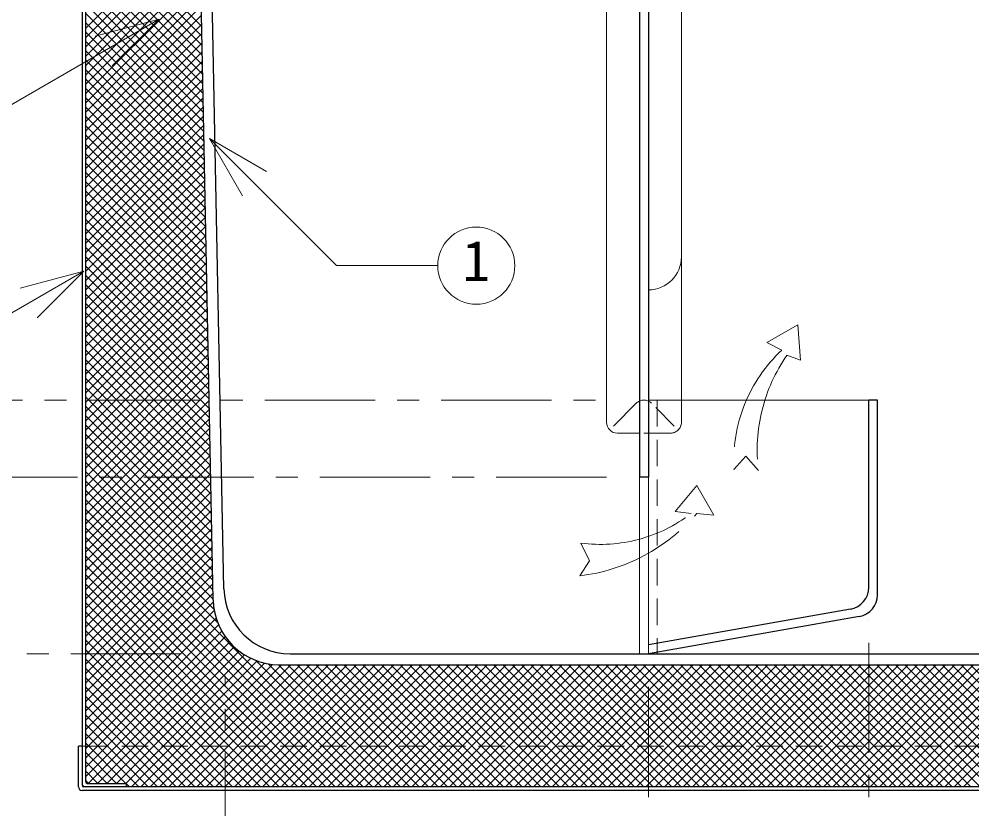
# Model space of a CAD drawing. Units: millimetres at full size, sheet at 1:10; details may follow other scales. Extents: x -2096 to 1954, y -1403 to 1407.
# Drawn here: x -1607.6 to -1175.2, y -818.5 to -460.3 of the extents above; entities that cross this region are included whole.
import ezdxf
from ezdxf.enums import TextEntityAlignment as Align

# ---------------------------------------------------------------- set-up
doc = ezdxf.new("R2010")
doc.units = ezdxf.units.MM
doc.header["$LTSCALE"] = 10
for name, pattern in [('CHAIN1', [8, 5, -1, 1, -1]), ('DASHED1', [1.8, 1.2, -0.6]), ('DOUBLE_CHAIN1', [8.8, 5, -1, 0.6, -0.6, 0.6, -1])]:
    doc.linetypes.add(name, pattern=pattern)
doc.layers.add('0-0_ﾚｲﾔ1', color=4, linetype='Continuous', lineweight=9)
doc.styles.add('ＭＳ ゴシック', font='')
doc.styles.get('ＭＳ ゴシック').set_extended_font_data('MS Gothic')

msp = doc.modelspace()

# ---------------------------------------------------------------- linework, layer by layer
at = {"layer": '0-0_ﾚｲﾔ1', "color": 5, "lineweight": 25}
for p, q in [((-1326.01, -199.62), (-1326.01, -668.12)), ((-1322.01, -205.12), (-1322.01, -668.12)), ((-1579.01, -257.52), (-1579.01, -807.72)), ((-1577.41, -256.72), (-1577.41, -806.12)), ((-1514.6, -718.72), (-1523.82, -257.92)), ((-1519.5, -723.72), (-1527.01, -348.12)), ((-1222.01, -718.04), (-1222.01, -633.12)), ((-1322.01, -668.12), (-1326.01, -668.12)), ((-1230.28, -727.88), (-1322.01, -744.06)), ((-1226.28, -731.24), (-1322.01, -748.12)), ((-1484.61, -748.12), (-763.42, -748.12)), ((-1489.51, -753.12), (-758.52, -753.12)), ((-1579.01, -790.12), (-1580.61, -790.12)), ((-1580.61, -808.52), (-1580.61, -790.12)), ((-669.81, -808.52), (-1578.21, -808.52)), ((-1576.61, -806.92), (-1559.01, -806.92)), ((-1559.01, -806.92), (-1559.01, -808.52)), ((-669.01, -810.12), (-1579.01, -810.12))]:
    msp.add_line(p, q, dxfattribs=at)
at = {"layer": '0-0_ﾚｲﾔ1', "color": 7, "lineweight": 18}
for p, q in [((-1307.01, -568.12), (-1307.01, -202.12)), ((-1544.04, -460.32), (-1573.02, -468.09)), ((-1544.04, -460.32), (-1565.26, -481.54)), ((-1521.21, -514.46), (-1506.21, -540.44)), ((-1521.21, -514.46), (-1495.23, -529.46)), ((-1521.21, -514.46), (-1463.54, -572.13)), ((-1578.16, -574.57), (-1607.14, -582.34)), ((-1578.16, -574.57), (-1599.37, -595.79)), ((-1417.58, -572.13), (-1463.54, -572.13)), ((-1222.01, -633.12), (-1322.01, -633.12)), ((-1326.01, -748.12), (-1326.01, -668.12)), ((-1322.01, -668.12), (-1322.01, -748.12)), ((-1318.01, -747.42), (-1318.01, -748.12))]:
    msp.add_line(p, q, dxfattribs=at)
at = {"layer": '0-0_ﾚｲﾔ1'}
for p, q in [((-1341.01, -643.12), (-1341.01, -248.12)), ((-1577.41, -410.97), (-1524.7, -463.68)), ((-1577.41, -464.52), (-1525.72, -412.83)), ((-1577.41, -415.22), (-1524.62, -468.01)), ((-1577.41, -468.77), (-1525.64, -416.99)), ((-1577.41, -419.46), (-1524.53, -472.34)), ((-1577.41, -473.01), (-1525.55, -421.15)), ((-1577.41, -423.7), (-1524.44, -476.67)), ((-1577.41, -477.25), (-1525.47, -425.31)), ((-1577.41, -427.94), (-1524.36, -481)), ((-1577.41, -481.49), (-1525.39, -429.47)), ((-1577.41, -432.19), (-1524.27, -485.33)), ((-1577.41, -485.74), (-1525.3, -433.63)), ((-1577.41, -436.43), (-1524.18, -489.66)), ((-1577.41, -489.98), (-1525.22, -437.79)), ((-1577.41, -440.67), (-1524.1, -493.99)), ((-1577.41, -494.22), (-1525.14, -441.95)), ((-1577.41, -444.92), (-1524.01, -498.32)), ((-1577.41, -498.47), (-1525.05, -446.11)), ((-1577.41, -449.16), (-1523.92, -502.65)), ((-1577.41, -502.71), (-1524.97, -450.27)), ((-1577.41, -453.4), (-1523.84, -506.98)), ((-1577.41, -506.95), (-1524.89, -454.43)), ((-1577.41, -457.64), (-1523.75, -511.31)), ((-1577.41, -511.19), (-1524.8, -458.59)), ((-1577.41, -461.89), (-1523.66, -515.64)), ((-1577.41, -515.44), (-1524.72, -462.74)), ((-1577.41, -466.13), (-1523.58, -519.96)), ((-1577.41, -519.68), (-1524.64, -466.9)), ((-1577.41, -470.37), (-1523.49, -524.29)), ((-1577.41, -523.92), (-1524.55, -471.06)), ((-1577.41, -474.61), (-1523.4, -528.62)), ((-1577.41, -528.16), (-1524.47, -475.22)), ((-1577.41, -478.86), (-1523.32, -532.95)), ((-1577.41, -532.41), (-1524.39, -479.38)), ((-1577.41, -483.1), (-1523.23, -537.28)), ((-1577.41, -536.65), (-1524.3, -483.54)), ((-1577.41, -487.34), (-1523.14, -541.61)), ((-1577.41, -540.89), (-1524.22, -487.7)), ((-1577.41, -491.58), (-1523.06, -545.94)), ((-1577.41, -545.13), (-1524.14, -491.86)), ((-1577.41, -495.83), (-1522.97, -550.27)), ((-1577.41, -549.38), (-1524.06, -496.02)), ((-1577.41, -500.07), (-1522.88, -554.6)), ((-1577.41, -553.62), (-1523.97, -500.18)), ((-1577.41, -504.31), (-1522.8, -558.93)), ((-1577.41, -557.86), (-1523.89, -504.34)), ((-1577.41, -562.11), (-1523.81, -508.5)), ((-1577.41, -508.56), (-1522.71, -563.26)), ((-1577.41, -566.35), (-1523.72, -512.66)), ((-1577.41, -512.8), (-1522.62, -567.59)), ((-1577.41, -570.59), (-1523.64, -516.82)), ((-1577.41, -517.04), (-1522.54, -571.92)), ((-1577.41, -574.83), (-1523.56, -520.98)), ((-1577.41, -521.28), (-1522.45, -576.24)), ((-1577.41, -579.08), (-1523.47, -525.14)), ((-1577.41, -525.53), (-1522.36, -580.57)), ((-1577.41, -583.32), (-1523.39, -529.3)), ((-1577.41, -529.77), (-1522.28, -584.9)), ((-1577.41, -587.56), (-1523.31, -533.46)), ((-1577.41, -534.01), (-1522.19, -589.23)), ((-1577.41, -591.8), (-1523.22, -537.61)), ((-1577.41, -538.25), (-1522.1, -593.56)), ((-1577.41, -596.05), (-1523.14, -541.77)), ((-1577.41, -542.5), (-1522.02, -597.89)), ((-1577.41, -600.29), (-1523.06, -545.93)), ((-1577.41, -546.74), (-1521.93, -602.22)), ((-1577.41, -604.53), (-1522.97, -550.09)), ((-1577.41, -550.98), (-1521.84, -606.55)), ((-1577.41, -608.77), (-1522.89, -554.25)), ((-1577.41, -555.22), (-1521.76, -610.88)), ((-1577.41, -613.02), (-1522.81, -558.41)), ((-1577.41, -559.47), (-1521.67, -615.21)), ((-1577.41, -617.26), (-1522.72, -562.57)), ((-1577.41, -563.71), (-1521.59, -619.54)), ((-1577.41, -621.5), (-1522.64, -566.73)), ((-1577.41, -567.95), (-1521.5, -623.87)), ((-1307.01, -633.12), (-1307.01, -568.12)), ((-1577.41, -625.74), (-1522.56, -570.89)), ((-1577.41, -572.19), (-1521.41, -628.2)), ((-1577.41, -629.99), (-1522.47, -575.05)), ((-1577.41, -576.44), (-1521.33, -632.52)), ((-1577.41, -634.23), (-1522.39, -579.21)), ((-1577.41, -580.68), (-1521.24, -636.85)), ((-1577.41, -638.47), (-1522.31, -583.37)), ((-1577.41, -584.92), (-1521.15, -641.18)), ((-1577.41, -642.72), (-1522.23, -587.53)), ((-1577.41, -589.17), (-1521.07, -645.51)), ((-1577.41, -646.96), (-1522.14, -591.69)), ((-1577.41, -593.41), (-1520.98, -649.84)), ((-1577.41, -651.2), (-1522.06, -595.85)), ((-1577.41, -597.65), (-1520.89, -654.17)), ((-1577.41, -655.44), (-1521.98, -600.01)), ((-1577.41, -601.89), (-1520.81, -658.5)), ((-1577.41, -659.69), (-1521.89, -604.17)), ((-1577.41, -606.14), (-1520.72, -662.83)), ((-1577.41, -663.93), (-1521.81, -608.33)), ((-1577.41, -610.38), (-1520.63, -667.16)), ((-1577.41, -668.17), (-1521.73, -612.48)), ((-1577.41, -614.62), (-1520.55, -671.49)), ((-1577.41, -672.41), (-1521.64, -616.64)), ((-1577.41, -618.86), (-1520.46, -675.82)), ((-1577.41, -676.66), (-1521.56, -620.8)), ((-1577.41, -623.11), (-1520.37, -680.15)), ((-1577.41, -680.9), (-1521.48, -624.96)), ((-1577.41, -627.35), (-1520.29, -684.48)), ((-1577.41, -685.14), (-1521.39, -629.12)), ((-1577.41, -631.59), (-1520.2, -688.8)), ((-1577.41, -689.38), (-1521.31, -633.28)), ((-1337.81, -644.93), (-1327.52, -634.56)), ((-1577.41, -635.83), (-1520.11, -693.13)), ((-1577.41, -693.63), (-1521.23, -637.44)), ((-1577.41, -640.08), (-1520.03, -697.46)), ((-1577.41, -697.87), (-1521.14, -641.6)), ((-1577.41, -644.32), (-1519.94, -701.79)), ((-1577.41, -702.11), (-1521.06, -645.76)), ((-1577.41, -648.56), (-1519.85, -706.12)), ((-1336.01, -648.12), (-1326.01, -648.12)), ((-1577.41, -706.35), (-1520.98, -649.92)), ((-1577.41, -652.8), (-1519.77, -710.45)), ((-1577.41, -710.6), (-1520.89, -654.08)), ((-1577.41, -657.05), (-1519.68, -714.78)), ((-1577.41, -714.84), (-1520.81, -658.24)), ((-1577.41, -661.29), (-1519.59, -719.11)), ((-1577.41, -719.08), (-1520.73, -662.4)), ((-1577.41, -665.53), (-1519.51, -723.44)), ((-1577.41, -723.33), (-1520.64, -666.56)), ((-1577.41, -669.78), (-1519.09, -728.1)), ((-1577.41, -727.57), (-1520.56, -670.72)), ((-1577.41, -674.02), (-1517.49, -733.94)), ((-1577.41, -731.81), (-1520.48, -674.88)), ((-1577.41, -678.26), (-1447.15, -808.52)), ((-1577.41, -736.05), (-1520.4, -679.04)), ((-1577.41, -682.5), (-1451.39, -808.52)), ((-1577.41, -740.3), (-1520.31, -683.2)), ((-1577.41, -686.75), (-1455.64, -808.52)), ((-1577.41, -744.54), (-1520.23, -687.35)), ((-1577.41, -690.99), (-1459.88, -808.52)), ((-1577.41, -748.78), (-1520.15, -691.51)), ((-1577.41, -695.23), (-1464.12, -808.52)), ((-1577.41, -753.02), (-1520.06, -695.67)), ((-1577.41, -699.47), (-1468.36, -808.52)), ((-1577.41, -757.27), (-1519.98, -699.83)), ((-1577.41, -703.72), (-1472.61, -808.52)), ((-1577.41, -761.51), (-1519.9, -703.99)), ((-1577.41, -707.96), (-1476.85, -808.52)), ((-1577.41, -765.75), (-1519.81, -708.15)), ((-1577.41, -712.2), (-1481.09, -808.52)), ((-1577.41, -769.99), (-1519.73, -712.31)), ((-1577.41, -716.44), (-1485.34, -808.52)), ((-1577.41, -774.24), (-1519.65, -716.47)), ((-1577.41, -778.48), (-1519.56, -720.63)), ((-1577.41, -720.69), (-1489.58, -808.52)), ((-1577.41, -782.72), (-1519.46, -724.77)), ((-1577.41, -724.93), (-1493.82, -808.52)), ((-1577.41, -786.97), (-1519.01, -728.56)), ((-1577.41, -729.17), (-1498.06, -808.52)), ((-1577.41, -791.21), (-1518.17, -731.97)), ((-1577.41, -733.42), (-1502.31, -808.52)), ((-1577.41, -795.45), (-1517.03, -735.07)), ((-1577.41, -737.66), (-1506.55, -808.52)), ((-1577.41, -799.69), (-1515.62, -737.9)), ((-1577.41, -803.94), (-1513.97, -740.49)), ((-1577.41, -741.9), (-1510.79, -808.52)), ((-1576.16, -806.92), (-1512.1, -742.86)), ((-1577.41, -746.14), (-1515.03, -808.52)), ((-1571.91, -806.92), (-1510.01, -745.02)), ((-1567.67, -806.92), (-1507.71, -746.97)), ((-1577.41, -750.39), (-1519.28, -808.52)), ((-1563.43, -806.92), (-1505.2, -748.69)), ((-1559.18, -806.92), (-1502.45, -750.19)), ((-1556.54, -808.52), (-1499.45, -751.43)), ((-1552.3, -808.52), (-1496.15, -752.38)), ((-1500.33, -751.1), (-1442.91, -808.52)), ((-1577.41, -754.63), (-1523.52, -808.52)), ((-1548.06, -808.52), (-1492.51, -752.97)), ((-1543.81, -808.52), (-1488.41, -753.12)), ((-1539.57, -808.52), (-1484.17, -753.12)), ((-1535.33, -808.52), (-1479.93, -753.12)), ((-1531.09, -808.52), (-1475.69, -753.12)), ((-1526.84, -808.52), (-1471.44, -753.12)), ((-1522.6, -808.52), (-1467.2, -753.12)), ((-1518.36, -808.52), (-1462.96, -753.12)), ((-1514.12, -808.52), (-1458.72, -753.12)), ((-1509.87, -808.52), (-1454.47, -753.12)), ((-1505.63, -808.52), (-1450.23, -753.12)), ((-1501.39, -808.52), (-1445.99, -753.12)), ((-1497.15, -808.52), (-1441.75, -753.12)), ((-1494.48, -752.71), (-1438.67, -808.52)), ((-1492.9, -808.52), (-1437.5, -753.12)), ((-1489.83, -753.12), (-1434.42, -808.52)), ((-1488.66, -808.52), (-1433.26, -753.12)), ((-1485.58, -753.12), (-1430.18, -808.52)), ((-1484.42, -808.52), (-1429.02, -753.12)), ((-1481.34, -753.12), (-1425.94, -808.52)), ((-1480.17, -808.52), (-1424.77, -753.12)), ((-1477.1, -753.12), (-1421.7, -808.52)), ((-1475.93, -808.52), (-1420.53, -753.12)), ((-1472.85, -753.12), (-1417.45, -808.52)), ((-1471.69, -808.52), (-1416.29, -753.12)), ((-1468.61, -753.12), (-1413.21, -808.52)), ((-1467.45, -808.52), (-1412.05, -753.12)), ((-1464.37, -753.12), (-1408.97, -808.52)), ((-1463.2, -808.52), (-1407.8, -753.12)), ((-1460.13, -753.12), (-1404.73, -808.52)), ((-1458.96, -808.52), (-1403.56, -753.12)), ((-1455.88, -753.12), (-1400.48, -808.52)), ((-1454.72, -808.52), (-1399.32, -753.12)), ((-1451.64, -753.12), (-1396.24, -808.52)), ((-1450.48, -808.52), (-1395.08, -753.12)), ((-1447.4, -753.12), (-1392, -808.52)), ((-1446.23, -808.52), (-1390.83, -753.12)), ((-1443.15, -753.12), (-1387.75, -808.52)), ((-1441.99, -808.52), (-1386.59, -753.12)), ((-1438.91, -753.12), (-1383.51, -808.52)), ((-1437.75, -808.52), (-1382.35, -753.12)), ((-1434.67, -753.12), (-1379.27, -808.52)), ((-1433.51, -808.52), (-1378.11, -753.12)), ((-1430.43, -753.12), (-1375.03, -808.52)), ((-1429.26, -808.52), (-1373.86, -753.12)), ((-1426.18, -753.12), (-1370.78, -808.52)), ((-1425.02, -808.52), (-1369.62, -753.12)), ((-1421.94, -753.12), (-1366.54, -808.52)), ((-1420.78, -808.52), (-1365.38, -753.12)), ((-1417.7, -753.12), (-1362.3, -808.52)), ((-1416.54, -808.52), (-1361.14, -753.12)), ((-1413.46, -753.12), (-1358.06, -808.52)), ((-1412.29, -808.52), (-1356.89, -753.12)), ((-1409.21, -753.12), (-1353.81, -808.52)), ((-1408.05, -808.52), (-1352.65, -753.12)), ((-1404.97, -753.12), (-1349.57, -808.52)), ((-1403.81, -808.52), (-1348.41, -753.12)), ((-1400.73, -753.12), (-1345.33, -808.52)), ((-1399.56, -808.52), (-1344.16, -753.12)), ((-1396.49, -753.12), (-1341.09, -808.52)), ((-1395.32, -808.52), (-1339.92, -753.12)), ((-1392.24, -753.12), (-1336.84, -808.52)), ((-1391.08, -808.52), (-1335.68, -753.12)), ((-1388, -753.12), (-1332.6, -808.52)), ((-1386.84, -808.52), (-1331.44, -753.12)), ((-1383.76, -753.12), (-1328.36, -808.52)), ((-1382.59, -808.52), (-1327.19, -753.12)), ((-1379.52, -753.12), (-1324.12, -808.52)), ((-1378.35, -808.52), (-1322.95, -753.12)), ((-1375.27, -753.12), (-1319.87, -808.52)), ((-1374.11, -808.52), (-1318.71, -753.12)), ((-1371.03, -753.12), (-1315.63, -808.52)), ((-1369.87, -808.52), (-1314.47, -753.12)), ((-1366.79, -753.12), (-1311.39, -808.52)), ((-1365.62, -808.52), (-1310.22, -753.12)), ((-1362.54, -753.12), (-1307.14, -808.52)), ((-1361.38, -808.52), (-1305.98, -753.12)), ((-1358.3, -753.12), (-1302.9, -808.52)), ((-1357.14, -808.52), (-1301.74, -753.12)), ((-1354.06, -753.12), (-1298.66, -808.52)), ((-1352.9, -808.52), (-1297.5, -753.12)), ((-1349.82, -753.12), (-1294.42, -808.52)), ((-1348.65, -808.52), (-1293.25, -753.12)), ((-1345.57, -753.12), (-1290.17, -808.52)), ((-1344.41, -808.52), (-1289.01, -753.12)), ((-1341.33, -753.12), (-1285.93, -808.52)), ((-1340.17, -808.52), (-1284.77, -753.12)), ((-1337.09, -753.12), (-1281.69, -808.52)), ((-1335.93, -808.52), (-1280.53, -753.12)), ((-1332.85, -753.12), (-1277.45, -808.52)), ((-1331.68, -808.52), (-1276.28, -753.12)), ((-1328.6, -753.12), (-1273.2, -808.52)), ((-1327.44, -808.52), (-1272.04, -753.12)), ((-1324.36, -753.12), (-1268.96, -808.52)), ((-1323.2, -808.52), (-1267.8, -753.12)), ((-1320.12, -753.12), (-1264.72, -808.52)), ((-1318.95, -808.52), (-1263.55, -753.12)), ((-1315.88, -753.12), (-1260.48, -808.52)), ((-1314.71, -808.52), (-1259.31, -753.12)), ((-1311.63, -753.12), (-1256.23, -808.52)), ((-1310.47, -808.52), (-1255.07, -753.12)), ((-1307.39, -753.12), (-1251.99, -808.52)), ((-1306.23, -808.52), (-1250.83, -753.12)), ((-1303.15, -753.12), (-1247.75, -808.52)), ((-1301.98, -808.52), (-1246.58, -753.12)), ((-1298.9, -753.12), (-1243.5, -808.52)), ((-1297.74, -808.52), (-1242.34, -753.12)), ((-1294.66, -753.12), (-1239.26, -808.52)), ((-1293.5, -808.52), (-1238.1, -753.12)), ((-1290.42, -753.12), (-1235.02, -808.52)), ((-1289.26, -808.52), (-1233.86, -753.12)), ((-1286.18, -753.12), (-1230.78, -808.52)), ((-1285.01, -808.52), (-1229.61, -753.12)), ((-1281.93, -753.12), (-1226.53, -808.52)), ((-1280.77, -808.52), (-1225.37, -753.12)), ((-1277.69, -753.12), (-1222.29, -808.52)), ((-1276.53, -808.52), (-1221.13, -753.12)), ((-1273.45, -753.12), (-1218.05, -808.52)), ((-1272.29, -808.52), (-1216.89, -753.12)), ((-1269.21, -753.12), (-1213.81, -808.52)), ((-1268.04, -808.52), (-1212.64, -753.12)), ((-1264.96, -753.12), (-1209.56, -808.52)), ((-1263.8, -808.52), (-1208.4, -753.12)), ((-1260.72, -753.12), (-1205.32, -808.52)), ((-1259.56, -808.52), (-1204.16, -753.12)), ((-1256.48, -753.12), (-1201.08, -808.52)), ((-1255.31, -808.52), (-1199.91, -753.12)), ((-1252.24, -753.12), (-1196.84, -808.52)), ((-1251.07, -808.52), (-1195.67, -753.12)), ((-1247.99, -753.12), (-1192.59, -808.52)), ((-1246.83, -808.52), (-1191.43, -753.12)), ((-1243.75, -753.12), (-1188.35, -808.52)), ((-1242.59, -808.52), (-1187.19, -753.12)), ((-1239.51, -753.12), (-1184.11, -808.52)), ((-1238.34, -808.52), (-1182.94, -753.12)), ((-1235.27, -753.12), (-1179.87, -808.52)), ((-1234.1, -808.52), (-1178.7, -753.12)), ((-1231.02, -753.12), (-1175.62, -808.52)), ((-1229.86, -808.52), (-1174.46, -753.12)), ((-1226.78, -753.12), (-1171.38, -808.52)), ((-1225.62, -808.52), (-1170.22, -753.12)), ((-1222.54, -753.12), (-1167.14, -808.52)), ((-1221.37, -808.52), (-1165.97, -753.12)), ((-1218.29, -753.12), (-1162.89, -808.52)), ((-1217.13, -808.52), (-1161.73, -753.12)), ((-1214.05, -753.12), (-1158.65, -808.52)), ((-1212.89, -808.52), (-1157.49, -753.12)), ((-1209.81, -753.12), (-1154.41, -808.52)), ((-1208.65, -808.52), (-1153.25, -753.12)), ((-1205.57, -753.12), (-1150.17, -808.52)), ((-1204.4, -808.52), (-1149, -753.12)), ((-1201.32, -753.12), (-1145.92, -808.52)), ((-1200.16, -808.52), (-1144.76, -753.12)), ((-1197.08, -753.12), (-1141.68, -808.52)), ((-1195.92, -808.52), (-1140.52, -753.12)), ((-1192.84, -753.12), (-1137.44, -808.52)), ((-1191.68, -808.52), (-1136.28, -753.12)), ((-1188.6, -753.12), (-1133.2, -808.52)), ((-1187.43, -808.52), (-1132.03, -753.12)), ((-1184.35, -753.12), (-1128.95, -808.52)), ((-1183.19, -808.52), (-1127.79, -753.12)), ((-1180.11, -753.12), (-1124.71, -808.52)), ((-1178.95, -808.52), (-1123.55, -753.12)), ((-1175.87, -753.12), (-1120.47, -808.52)), ((-1577.41, -758.87), (-1527.76, -808.52)), ((-1577.41, -763.11), (-1532, -808.52)), ((-1577.41, -767.36), (-1536.25, -808.52)), ((-1577.41, -771.6), (-1540.49, -808.52)), ((-1577.41, -775.84), (-1544.73, -808.52)), ((-1577.41, -780.08), (-1548.97, -808.52)), ((-1577.41, -784.33), (-1553.22, -808.52)), ((-1577.41, -788.57), (-1559.06, -806.92)), ((-1577.41, -792.81), (-1563.3, -806.92)), ((-1577.41, -797.05), (-1567.55, -806.92)), ((-1577.41, -801.3), (-1571.79, -806.92)), ((-1577.41, -805.54), (-1576.03, -806.92)), ((-1559.01, -806.97), (-1557.46, -808.52))]:
    msp.add_line(p, q, dxfattribs=at)
at = {"layer": '0-0_ﾚｲﾔ1', "linetype": 'DOUBLE_CHAIN1'}
for p, q in [((-1268.25, -606.96), (-1254.12, -598.93)), ((-1252.97, -614.98), (-1254.12, -598.93)), ((-1261.38, -610.39), (-1268.25, -606.96)), ((-1259.09, -612.69), (-1252.97, -614.98)), ((-1283.15, -664.63), (-1277.8, -658.52)), ((-1272.07, -665.02), (-1277.8, -658.52)), ((-1292.34, -685.34), (-1300.02, -671.88)), ((-1299.98, -684.57), (-1292.34, -685.34)), ((-1352.69, -697.94), (-1348.72, -705.93)), ((-1353.07, -712.84), (-1348.72, -705.93))]:
    msp.add_line(p, q, dxfattribs=at)
at = {"layer": '0-0_ﾚｲﾔ1', "linetype": 'CHAIN1'}
for p, q in [((-1896.01, -633.12), (-1337.01, -633.12)), ((-1341.01, -668.12), (-1846.01, -668.12)), ((-1222.01, -953.12), (-1222.01, -733.04)), ((-1534.01, -748.12), (-1896.01, -748.12)), ((-1514.01, -1003.12), (-1514.01, -758.12)), ((-1322.01, -763.12), (-1322.01, -953.12))]:
    msp.add_line(p, q, dxfattribs=at)
at = {"layer": '0-0_ﾚｲﾔ1', "linetype": 'DASHED1'}
for p, q in [((-1310.22, -644.93), (-1320.5, -634.56)), ((-1318.01, -633.12), (-1318.01, -747.42)), ((-1307.01, -643.12), (-1307.01, -633.12)), ((-1312.01, -648.12), (-1326.01, -648.12)), ((-1579.01, -790.12), (-669.01, -790.12))]:
    msp.add_line(p, q, dxfattribs=at)
at = {"layer": '0-0_ﾚｲﾔ1', "color": 7, "lineweight": 18}
for points in [[(-1544.04, -460.32), (-1653.42, -523.47), (-1697.34, -523.47)], [(-1578.16, -574.57), (-1639.77, -610.14), (-1694.3, -610.14)]]:
    msp.add_lwpolyline(points, dxfattribs=at)
at = {"layer": '0-0_ﾚｲﾔ1', "color": 5, "lineweight": 25}
msp.add_lwpolyline([(-1218.01, -721.39), (-1218.01, -633.12), (-1222.01, -633.12)], dxfattribs=at)
at = {"layer": '0-0_ﾚｲﾔ1', "linetype": 'DOUBLE_CHAIN1'}
msp.add_lwpolyline([(-1302.65, -684.57), (-1309.91, -683.65), (-1300.02, -671.88)], dxfattribs=at)
at = {"layer": '0-0_ﾚｲﾔ1', "color": 7, "lineweight": 18}
msp.add_circle((-1400.08, -572.13), 17.5, dxfattribs=at)
msp.add_arc((-1322.01, -568.12), 15, 270, 0, dxfattribs=at)
at = {"layer": '0-0_ﾚｲﾔ1', "linetype": 'DOUBLE_CHAIN1'}
for centre, radius, start, end in [((-1214.53, -660.69), 68.73, 132.9673, 183.2908), ((-1197.17, -655.83), 75.46, 145.1314, 186.993), ((-1363.46, -629.34), 84.14, 277.088, 318.9713), ((-1343.68, -631.35), 67.19, 262.29, 307.6273)]:
    msp.add_arc(centre, radius, start, end, dxfattribs=at)
at = {"layer": '0-0_ﾚｲﾔ1'}
for centre, start, end in [((-1324.01, -638.12), 113.5782, 134.5873), ((-1336.01, -643.12), 180, 270)]:
    msp.add_arc(centre, 5, start, end, dxfattribs=at)
at = {"layer": '0-0_ﾚｲﾔ1', "linetype": 'DASHED1'}
for centre, start, end in [((-1324.01, -638.12), 45.4127, 113.5782), ((-1312.01, -643.12), 270, 0)]:
    msp.add_arc(centre, 5, start, end, dxfattribs=at)
at = {"layer": '0-0_ﾚｲﾔ1', "color": 5, "lineweight": 25}
for centre, radius, start, end in [((-1484.61, -718.12), 30, 181.1458, 270), ((-1232.01, -718.04), 10, 280, 0), ((-1228.01, -721.39), 10, 280, 0), ((-1489.51, -723.12), 30, 181.1458, 270), ((-1579.01, -808.52), 1.6, 180, 270), ((-1577.41, -806.92), 1.6, 180, 270), ((-1578.21, -807.72), 0.8, 180, 270), ((-1576.61, -806.12), 0.8, 180, 270)]:
    msp.add_arc(centre, radius, start, end, dxfattribs=at)

# ---------------------------------------------------------------- texts
at = {"layer": '0-0_ﾚｲﾔ1', "color": 7, "style": 'ＭＳ ゴシック'}
msp.add_text('1', height=18.33, dxfattribs=at).set_placement((-1406.33, -584.63), align=Align.BOTTOM_LEFT)

doc.saveas('drawing.dxf')
